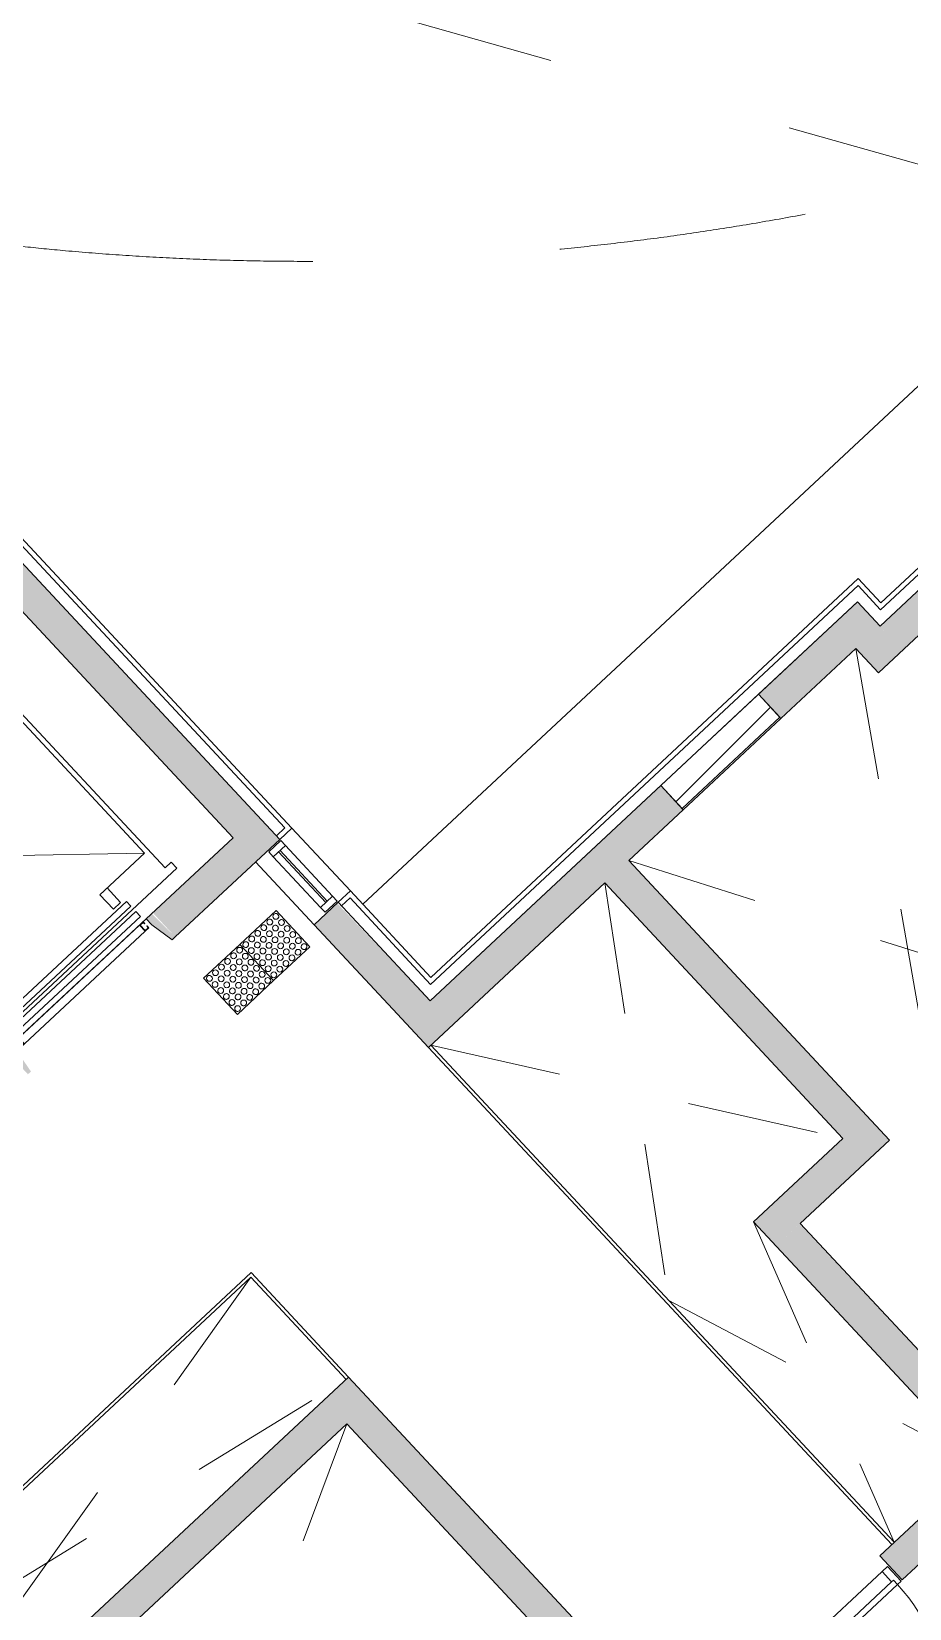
# Model space of a CAD drawing. Header units: millimetres. Extents: x -71377 to 516042, y -145869 to 441446.
# Drawn here: x 143378 to 148696, y 96635 to 106182 of the extents above; entities that cross this region are included whole.
import ezdxf

# ---------------------------------------------------------------- set-up
doc = ezdxf.new("R2010")
doc.units = ezdxf.units.MM
doc.header["$LTSCALE"] = 1000
for name, pattern in [('_점선_M_', [3, 1.5, -1.5]), ('_점선_S_', [1.6, 0.8, -0.8]), ('_점선_XS_', [1.15, 0.6, -0.55])]:
    doc.linetypes.add(name, pattern=pattern)
for name, color, linetype, lineweight in [('09_HID', 9, '_점선_M_', 5), ('A-door', 4, 'Continuous', 5), ('A-door-hdln', 8, 'Continuous', 5), ('A-ele-8', 8, 'Continuous', 5), ('A-fnsh', 5, 'Continuous', 5), ('A-furn-hdln', 8, '_점선_XS_', 5), ('A-glas', 5, 'Continuous', 5), ('A-glas-hdln', 8, 'Continuous', 5), ('A-hat', 251, 'Continuous', 5), ('A-insu', 251, 'Continuous', 5), ('A-wind', 4, 'Continuous', 5), ('A-wind-hdln', 8, 'Continuous', 5), ('A_bwall', 3, 'Continuous', 5), ('A_cwall', 2, 'Continuous', 5), ('A_fnsh-4', 4, 'Continuous', 5), ('AA_dash_M_', 7, '_점선_M_', 5), ('AA_오픈', 8, '_점선_S_', 5), ('AA_점형블럭', 8, 'Continuous', 5), ('elev', 4, 'Continuous', 5), ('조경라인_dwg', 8, 'Continuous', 5)]:
    doc.layers.add(name, color=color, linetype=linetype, lineweight=lineweight)

# ---------------------------------------------------------------- blocks, each defined once
blk = doc.blocks.new('EV_15인승 - EV_15인승_1060x2100-6900317-지반층 배치도')
at = {"layer": 'A-furn-hdln'}
for p, q in [((-1000, -100), (-1000, 100)), ((-700, -100), (-700, 100))]:
    blk.add_line(p, q, dxfattribs=at)
at = {"layer": 'elev'}
for p, q in [((-725, 1898), (975, 1898)), ((-725, 248), (-725, 1898)), ((945, 1868), (-695, 1868)), ((-695, 1868), (-695, 398)), ((945, 398), (-695, 1868)), ((-695, 398), (945, 1868)), ((945, 398), (945, 1868)), ((975, 1898), (975, 248)), ((-950, 1580), (-1100, 720)), ((-1100, 1580), (-950, 720)), ((-950, 1580), (-1100, 1580)), ((-1100, 1580), (-1100, 720)), ((-950, 720), (-950, 1580)), ((-1100, 720), (-950, 720)), ((-695, 398), (-325, 398)), ((-385, 278), (-385, 398)), ((-325, 398), (-325, 278)), ((575, 278), (575, 398)), ((575, 398), (945, 398)), ((635, 398), (635, 278)), ((-775, 198), (-775, 248)), ((-775, 248), (-725, 248)), ((1025, 198), (-775, 198)), ((-415, 259), (665, 259)), ((-415, 219), (-415, 259)), ((665, 219), (-415, 219)), ((-325, 278), (-385, 278)), ((635, 278), (575, 278)), ((665, 259), (665, 219)), ((975, 248), (1025, 248)), ((1025, 248), (1025, 198)), ((-1000, -100), (-700, 100)), ((-1000, 100), (-700, -100)), ((-415, 175), (665, 175)), ((-415, 135), (-415, 175)), ((665, 135), (-415, 135)), ((-375, 100), (-405, 100)), ((-405, 100), (-405, 85)), ((-402, 85), (-402, 97)), ((-402, 97), (-378, 97)), ((-378, 97), (-378, 53)), ((-375, 100), (625, 100)), ((-375, 50), (-375, 100)), ((655, 100), (625, 100)), ((625, 50), (625, 100)), ((628, 53), (628, 97)), ((628, 97), (652, 97)), ((652, 97), (652, 85)), ((655, 85), (655, 100)), ((665, 175), (665, 135)), ((-405, 85), (-402, 85)), ((-402, 65), (-405, 65)), ((-405, 65), (-405, 50)), ((-405, 50), (-375, 50)), ((-402, 53), (-402, 65)), ((-378, 53), (-402, 53)), ((-375, 50), (625, 50)), ((625, 50), (655, 50)), ((652, 53), (628, 53)), ((652, 85), (655, 85)), ((655, 65), (652, 65)), ((652, 65), (652, 53)), ((655, 50), (655, 65))]:
    blk.add_line(p, q, dxfattribs=at)
blk = doc.blocks.new('점자블럭_원형_개수_ - 점자블럭_원형_개수_-V7-지반층 배치도')
at = {"layer": 'AA_점형블럭'}
for p, q in [((300, 0), (0, 0)), ((0, 0), (0, -300)), ((300, -300), (300, 0)), ((600, 0), (300, 0)), ((300, 0), (300, -300)), ((600, -300), (600, 0)), ((0, -300), (300, -300)), ((300, -300), (600, -300))]:
    blk.add_line(p, q, dxfattribs=at)
for centre, start, end in [((25, -25), 0, 180), ((25, -25), 0, 180), ((25, -25), 120, 180), ((25, -25), 120, 180), ((25, -25), 180, 360), ((25, -25), 180, 0), ((25, -25), 180, 360), ((25, -25), 180, 0), ((25, -75), 0, 180), ((25, -75), 0, 180), ((25, -75), 0, 180), ((25, -75), 0, 180), ((25, -75), 180, 360), ((25, -75), 180, 0), ((25, -75), 180, 360), ((25, -75), 180, 0), ((25, -25), 15, 90), ((25, -25), 15, 90), ((75, -25), 0, 180), ((75, -25), 0, 180), ((75, -25), 0, 180), ((75, -25), 0, 180), ((75, -25), 180, 360), ((75, -25), 180, 0), ((75, -25), 180, 360), ((75, -25), 180, 0), ((75, -75), 0, 180), ((75, -75), 0, 180), ((75, -75), 0, 180), ((75, -75), 0, 180), ((75, -75), 180, 360), ((75, -75), 180, 0), ((75, -75), 180, 360), ((75, -75), 180, 0), ((125, -25), 0, 180), ((125, -25), 0, 180), ((125, -25), 0, 180), ((125, -25), 0, 180), ((125, -25), 180, 360), ((125, -25), 180, 0), ((125, -25), 180, 360), ((125, -25), 180, 0), ((125, -75), 0, 180), ((125, -75), 0, 180), ((125, -75), 0, 180), ((125, -75), 0, 180), ((125, -75), 180, 360), ((125, -75), 180, 0), ((125, -75), 180, 360), ((125, -75), 180, 0), ((175, -25), 0, 180), ((175, -25), 0, 180), ((175, -25), 180, 360), ((175, -25), 180, 360), ((175, -75), 0, 180), ((175, -75), 0, 180), ((175, -75), 0, 180), ((175, -75), 0, 180), ((175, -75), 180, 360), ((175, -75), 180, 0), ((175, -75), 180, 360), ((175, -75), 180, 0), ((175, -25), 0, 150), ((175, -25), 0, 150), ((175, -25), 210, 240), ((175, -25), 210, 240), ((175, -25), 300, 0), ((175, -25), 300, 0), ((225, -25), 0, 180), ((225, -25), 0, 180), ((225, -25), 180, 360), ((225, -25), 180, 360), ((225, -75), 0, 180), ((225, -75), 0, 180), ((225, -75), 0, 180), ((225, -75), 0, 180), ((225, -75), 180, 360), ((225, -75), 180, 0), ((225, -75), 180, 360), ((225, -75), 180, 0), ((225, -25), 0, 150), ((225, -25), 0, 150), ((225, -25), 210, 240), ((225, -25), 210, 240), ((225, -25), 300, 0), ((225, -25), 300, 0), ((275, -25), 0, 180), ((275, -25), 0, 180), ((275, -25), 180, 360), ((275, -25), 180, 360), ((275, -75), 0, 180), ((275, -75), 0, 180), ((275, -75), 0, 180), ((275, -75), 0, 180), ((275, -75), 180, 360), ((275, -75), 180, 0), ((275, -75), 180, 360), ((275, -75), 180, 0), ((275, -25), 0, 150), ((275, -25), 0, 150), ((275, -25), 210, 240), ((275, -25), 210, 240), ((275, -25), 300, 0), ((275, -25), 300, 0), ((325, -25), 0, 180), ((325, -25), 90, 180), ((325, -25), 0, 180), ((325, -25), 90, 180), ((325, -25), 180, 360), ((325, -25), 180, 345), ((325, -25), 180, 360), ((325, -25), 180, 345), ((325, -75), 0, 180), ((325, -75), 90, 180), ((325, -75), 0, 180), ((325, -75), 90, 180), ((325, -75), 180, 360), ((325, -75), 180, 345), ((325, -75), 180, 360), ((325, -75), 180, 345), ((325, -25), 30, 60), ((325, -25), 30, 60), ((325, -75), 30, 60), ((325, -75), 30, 60), ((375, -25), 0, 180), ((375, -25), 90, 180), ((375, -25), 0, 180), ((375, -25), 90, 180), ((375, -25), 180, 360), ((375, -25), 180, 345), ((375, -25), 180, 360), ((375, -25), 180, 345), ((375, -75), 0, 180), ((375, -75), 90, 180), ((375, -75), 0, 180), ((375, -75), 90, 180), ((375, -75), 180, 360), ((375, -75), 180, 345), ((375, -75), 180, 360), ((375, -75), 180, 345), ((375, -25), 30, 60), ((375, -25), 30, 60), ((375, -75), 30, 60), ((375, -75), 30, 60), ((425, -25), 0, 180), ((425, -25), 90, 180), ((425, -25), 0, 180), ((425, -25), 90, 180), ((425, -25), 180, 360), ((425, -25), 180, 345), ((425, -25), 180, 0), ((425, -25), 180, 345), ((425, -75), 0, 180), ((425, -75), 90, 180), ((425, -75), 0, 180), ((425, -75), 90, 180), ((425, -75), 180, 360), ((425, -75), 180, 345), ((425, -75), 180, 0), ((425, -75), 180, 345), ((425, -25), 30, 60), ((425, -25), 30, 60), ((425, -75), 30, 60), ((425, -75), 30, 60), ((475, -25), 0, 180), ((475, -25), 90, 180), ((475, -25), 0, 180), ((475, -25), 90, 180), ((475, -25), 180, 360), ((475, -25), 180, 345), ((475, -25), 180, 360), ((475, -25), 180, 345), ((475, -75), 0, 180), ((475, -75), 90, 180), ((475, -75), 0, 180), ((475, -75), 90, 180), ((475, -75), 180, 360), ((475, -75), 180, 345), ((475, -75), 180, 360), ((475, -75), 180, 345), ((475, -25), 30, 60), ((475, -25), 30, 60), ((475, -75), 30, 60), ((475, -75), 30, 60), ((525, -25), 0, 180), ((525, -25), 90, 180), ((525, -25), 0, 180), ((525, -25), 90, 180), ((525, -25), 180, 360), ((525, -25), 180, 345), ((525, -25), 180, 360), ((525, -25), 180, 345), ((525, -75), 0, 180), ((525, -75), 90, 180), ((525, -75), 0, 180), ((525, -75), 90, 180), ((525, -75), 180, 360), ((525, -75), 180, 345), ((525, -75), 180, 360), ((525, -75), 180, 345), ((525, -25), 30, 60), ((525, -25), 30, 60), ((525, -75), 30, 60), ((525, -75), 30, 60), ((575, -25), 0, 180), ((575, -25), 90, 180), ((575, -25), 0, 180), ((575, -25), 90, 180), ((575, -25), 180, 360), ((575, -25), 180, 345), ((575, -25), 180, 360), ((575, -25), 180, 345), ((575, -75), 0, 180), ((575, -75), 90, 180), ((575, -75), 0, 180), ((575, -75), 90, 180), ((575, -75), 180, 360), ((575, -75), 180, 345), ((575, -75), 180, 360), ((575, -75), 180, 345), ((575, -25), 30, 60), ((575, -25), 30, 60), ((575, -75), 30, 60), ((575, -75), 30, 60), ((25, -125), 0, 180), ((25, -125), 0, 180), ((25, -125), 0, 180), ((25, -125), 0, 180), ((25, -125), 180, 360), ((25, -125), 180, 0), ((25, -125), 180, 360), ((25, -125), 180, 0), ((25, -175), 0, 180), ((25, -175), 0, 180), ((25, -175), 135, 180), ((25, -175), 135, 180), ((25, -175), 180, 360), ((25, -175), 180, 315), ((25, -175), 180, 360), ((25, -175), 180, 315), ((25, -175), 30, 111.15644), ((25, -175), 30, 111.15644), ((75, -125), 0, 180), ((75, -125), 0, 180), ((75, -125), 0, 180), ((75, -125), 0, 180), ((75, -125), 180, 360), ((75, -125), 180, 0), ((75, -125), 180, 360), ((75, -125), 180, 0), ((75, -175), 0, 180), ((75, -175), 0, 180), ((75, -175), 0, 180), ((75, -175), 0, 180), ((75, -175), 180, 360), ((75, -175), 180, 0), ((75, -175), 180, 360), ((75, -175), 180, 0), ((125, -125), 0, 180), ((125, -125), 0, 180), ((125, -125), 0, 180), ((125, -125), 0, 180), ((125, -125), 180, 360), ((125, -125), 180, 0), ((125, -125), 180, 360), ((125, -125), 180, 0), ((125, -175), 0, 180), ((125, -175), 0, 180), ((125, -175), 0, 180), ((125, -175), 0, 180), ((125, -175), 180, 360), ((125, -175), 180, 0), ((125, -175), 180, 360), ((125, -175), 180, 0), ((175, -125), 0, 180), ((175, -125), 0, 180), ((175, -125), 0, 180), ((175, -125), 0, 180), ((175, -125), 180, 360), ((175, -125), 180, 0), ((175, -125), 180, 360), ((175, -125), 180, 0), ((175, -175), 0, 180), ((175, -175), 0, 180), ((175, -175), 0, 180), ((175, -175), 0, 180), ((175, -175), 180, 360), ((175, -175), 180, 0), ((175, -175), 180, 360), ((175, -175), 180, 0), ((225, -125), 0, 180), ((225, -125), 0, 180), ((225, -125), 0, 180), ((225, -125), 0, 180), ((225, -125), 180, 360), ((225, -125), 180, 0), ((225, -125), 180, 360), ((225, -125), 180, 0), ((225, -175), 0, 180), ((225, -175), 0, 180), ((225, -175), 0, 180), ((225, -175), 0, 180), ((225, -175), 180, 360), ((225, -175), 180, 0), ((225, -175), 180, 360), ((225, -175), 180, 0), ((275, -125), 0, 180), ((275, -125), 0, 180), ((275, -125), 0, 180), ((275, -125), 0, 180), ((275, -125), 180, 360), ((275, -125), 180, 0), ((275, -125), 180, 360), ((275, -125), 180, 0), ((275, -175), 0, 180), ((275, -175), 0, 180), ((275, -175), 0, 180), ((275, -175), 0, 180), ((275, -175), 180, 360), ((275, -175), 180, 0), ((275, -175), 180, 360), ((275, -175), 180, 360), ((325, -125), 0, 180), ((325, -125), 90, 180), ((325, -125), 0, 180), ((325, -125), 90, 180), ((325, -125), 180, 360), ((325, -125), 180, 345), ((325, -125), 180, 360), ((325, -125), 180, 345), ((325, -175), 0, 180), ((325, -175), 0, 180), ((325, -175), 0, 180), ((325, -175), 0, 180), ((325, -175), 180, 360), ((325, -175), 180, 360), ((325, -175), 180, 360), ((325, -175), 180, 0), ((325, -125), 30, 60), ((325, -125), 30, 60), ((375, -125), 0, 180), ((375, -125), 90, 180), ((375, -125), 0, 180), ((375, -125), 90, 180), ((375, -125), 180, 360), ((375, -125), 180, 345), ((375, -125), 180, 360), ((375, -125), 180, 345), ((375, -175), 0, 180), ((375, -175), 0, 180), ((375, -175), 0, 180), ((375, -175), 0, 180), ((375, -175), 180, 360), ((375, -175), 180, 0), ((375, -175), 180, 360), ((375, -175), 180, 360), ((375, -125), 30, 60), ((375, -125), 30, 60), ((425, -125), 0, 180), ((425, -125), 90, 180), ((425, -125), 0, 180), ((425, -125), 90, 180), ((425, -125), 180, 360), ((425, -125), 180, 345), ((425, -125), 180, 360), ((425, -125), 180, 345), ((425, -175), 0, 180), ((425, -175), 0, 180), ((425, -175), 0, 180), ((425, -175), 0, 180), ((425, -175), 180, 360), ((425, -175), 180, 0), ((425, -175), 180, 360), ((425, -175), 180, 0), ((425, -125), 30, 60), ((425, -125), 30, 60), ((475, -125), 0, 180), ((475, -125), 90, 180), ((475, -125), 0, 180), ((475, -125), 90, 180), ((475, -125), 180, 360), ((475, -125), 180, 345), ((475, -125), 180, 360), ((475, -125), 180, 345), ((475, -175), 0, 180), ((475, -175), 0, 180), ((475, -175), 0, 180), ((475, -175), 0, 180), ((475, -175), 180, 360), ((475, -175), 180, 0), ((475, -175), 180, 360), ((475, -175), 180, 0), ((475, -125), 30, 60), ((475, -125), 30, 60), ((525, -125), 0, 180), ((525, -125), 90, 180), ((525, -125), 0, 180), ((525, -125), 90, 180), ((525, -125), 180, 360), ((525, -125), 180, 345), ((525, -125), 180, 360), ((525, -125), 180, 345), ((525, -175), 0, 180), ((525, -175), 0, 180), ((525, -175), 0, 180), ((525, -175), 0, 180), ((525, -175), 180, 360), ((525, -175), 180, 0), ((525, -175), 180, 360), ((525, -175), 180, 0), ((525, -125), 30, 60), ((525, -125), 30, 60), ((575, -125), 0, 180), ((575, -125), 90, 180), ((575, -125), 0, 180), ((575, -125), 90, 180), ((575, -125), 180, 360), ((575, -125), 180, 345), ((575, -125), 180, 360), ((575, -125), 180, 345), ((575, -175), 0, 180), ((575, -175), 0, 180), ((575, -175), 0, 180), ((575, -175), 0, 180), ((575, -175), 180, 360), ((575, -175), 180, 360), ((575, -175), 180, 360), ((575, -175), 180, 360), ((575, -125), 30, 60), ((575, -125), 30, 60), ((25, -225), 0, 180), ((25, -225), 0, 180), ((25, -225), 135, 180), ((25, -225), 135, 180), ((25, -225), 180, 360), ((25, -225), 180, 315), ((25, -225), 180, 360), ((25, -225), 180, 315), ((25, -275), 0, 180), ((25, -275), 0, 180), ((25, -275), 135, 180), ((25, -275), 135, 180), ((25, -275), 180, 360), ((25, -275), 180, 315), ((25, -275), 180, 360), ((25, -275), 180, 315), ((25, -225), 30, 105), ((25, -225), 30, 105), ((25, -275), 30, 105), ((25, -275), 30, 105), ((75, -225), 0, 180), ((75, -225), 0, 180), ((75, -225), 0, 180), ((75, -225), 0, 180), ((75, -225), 180, 360), ((75, -225), 180, 0), ((75, -225), 180, 360), ((75, -225), 180, 360), ((75, -275), 0, 180), ((75, -275), 0, 180), ((75, -275), 0, 180), ((75, -275), 0, 180), ((75, -275), 180, 360), ((75, -275), 180, 0), ((75, -275), 180, 360), ((75, -275), 180, 360), ((125, -225), 0, 180), ((125, -225), 0, 180), ((125, -225), 0, 180), ((125, -225), 0, 180), ((125, -225), 180, 360), ((125, -225), 180, 0), ((125, -225), 180, 360), ((125, -225), 180, 0), ((125, -275), 0, 180), ((125, -275), 0, 180), ((125, -275), 0, 180), ((125, -275), 0, 180), ((125, -275), 180, 360), ((125, -275), 180, 0), ((125, -275), 180, 360), ((125, -275), 180, 0), ((175, -225), 0, 180), ((175, -225), 0, 180), ((175, -225), 0, 180), ((175, -225), 0, 180), ((175, -225), 180, 360), ((175, -225), 180, 360), ((175, -225), 180, 360), ((175, -225), 180, 0), ((175, -275), 0, 180), ((175, -275), 0, 180), ((175, -275), 0, 180), ((175, -275), 0, 180), ((175, -275), 180, 360), ((175, -275), 180, 0), ((175, -275), 180, 360), ((175, -275), 180, 0), ((225, -225), 0, 180), ((225, -225), 0, 180), ((225, -225), 0, 180), ((225, -225), 0, 180), ((225, -225), 180, 360), ((225, -225), 180, 0), ((225, -225), 180, 360), ((225, -225), 180, 0), ((225, -275), 0, 180), ((225, -275), 0, 180), ((225, -275), 0, 180), ((225, -275), 0, 180), ((225, -275), 180, 360), ((225, -275), 180, 0), ((225, -275), 180, 360), ((225, -275), 180, 0), ((275, -225), 0, 180), ((275, -225), 0, 180), ((275, -225), 0, 180), ((275, -225), 0, 180), ((275, -225), 180, 360), ((275, -225), 180, 0), ((275, -225), 180, 360), ((275, -225), 180, 0), ((275, -275), 0, 180), ((275, -275), 0, 180), ((275, -275), 0, 180), ((275, -275), 0, 180), ((275, -275), 180, 360), ((275, -275), 180, 0), ((275, -275), 180, 360), ((275, -275), 180, 360), ((325, -225), 0, 180), ((325, -225), 0, 180), ((325, -225), 0, 180), ((325, -225), 0, 180), ((325, -225), 180, 360), ((325, -225), 180, 0), ((325, -225), 180, 360), ((325, -225), 180, 0), ((325, -275), 0, 180), ((325, -275), 0, 180), ((325, -275), 0, 180), ((325, -275), 0, 180), ((325, -275), 180, 360), ((325, -275), 180, 360), ((325, -275), 180, 360), ((325, -275), 180, 0), ((375, -225), 0, 180), ((375, -225), 0, 180), ((375, -225), 0, 180), ((375, -225), 0, 180), ((375, -225), 180, 360), ((375, -225), 180, 360), ((375, -225), 180, 360), ((375, -225), 180, 0), ((375, -275), 0, 180), ((375, -275), 0, 180), ((375, -275), 0, 180), ((375, -275), 0, 180), ((375, -275), 180, 360), ((375, -275), 180, 0), ((375, -275), 180, 360), ((375, -275), 180, 0), ((425, -225), 0, 180), ((425, -225), 0, 180), ((425, -225), 0, 180), ((425, -225), 0, 180), ((425, -225), 180, 360), ((425, -225), 180, 0), ((425, -225), 180, 360), ((425, -225), 180, 0), ((425, -275), 0, 180), ((425, -275), 0, 180), ((425, -275), 0, 180), ((425, -275), 0, 180), ((425, -275), 180, 360), ((425, -275), 180, 0), ((425, -275), 180, 360), ((425, -275), 180, 0), ((475, -225), 0, 180), ((475, -225), 0, 180), ((475, -225), 0, 180), ((475, -225), 0, 180), ((475, -225), 180, 360), ((475, -225), 180, 360), ((475, -225), 180, 360), ((475, -225), 180, 0), ((475, -275), 0, 180), ((475, -275), 0, 180), ((475, -275), 0, 180), ((475, -275), 0, 180), ((475, -275), 180, 360), ((475, -275), 180, 0), ((475, -275), 180, 360), ((475, -275), 180, 0), ((525, -225), 0, 180), ((525, -225), 0, 180), ((525, -225), 0, 180), ((525, -225), 0, 180), ((525, -225), 180, 360), ((525, -225), 180, 0), ((525, -225), 180, 360), ((525, -225), 180, 0), ((525, -275), 0, 180), ((525, -275), 0, 180), ((525, -275), 0, 180), ((525, -275), 0, 180), ((525, -275), 180, 360), ((525, -275), 180, 360), ((525, -275), 180, 360), ((525, -275), 180, 360), ((575, -225), 0, 180), ((575, -225), 0, 180), ((575, -225), 0, 180), ((575, -225), 0, 180), ((575, -225), 180, 360), ((575, -225), 180, 0), ((575, -225), 180, 360), ((575, -225), 180, 0), ((575, -275), 0, 180), ((575, -275), 0, 180), ((575, -275), 0, 180), ((575, -275), 0, 180), ((575, -275), 180, 360), ((575, -275), 180, 0), ((575, -275), 180, 360), ((575, -275), 180, 360)]:
    blk.add_arc(centre, 17.5, start, end, dxfattribs=at)
blk = doc.blocks.new('외여닫이문 - __A_FSD_11x21_씰FL_20_원형__ELEV홀-7572531-지반층 배치도')
at = {"layer": 'A-door'}
for p, q in [((485, 100), (485, 1140)), ((485, 1140), (520, 1140)), ((520, 100), (520, 1140)), ((-520, 100), (-550, 100)), ((-550, 100), (-550, -20)), ((-520, 65), (-520, 100)), ((485, 100), (520, 100)), ((520, 100), (520, 65)), ((550, 100), (520, 100)), ((550, -20), (550, 100)), ((-505, 65), (-520, 65)), ((-505, -20), (-505, 65)), ((520, 65), (505, 65)), ((505, 65), (505, -20)), ((-550, -20), (-505, -20)), ((505, -20), (550, -20))]:
    blk.add_line(p, q, dxfattribs=at)
at = {"layer": 'A-door-hdln'}
for p, q in [((520, 100), (-520, 100)), ((505, 65), (-505, 65)), ((505, -20), (-505, -20))]:
    blk.add_line(p, q, dxfattribs=at)
blk.add_arc((520, 100), 1040, 90, 180, dxfattribs=at)
blk = doc.blocks.new('고정창 - _A_AW_5x9_8-8092948-지반층 배치도')
at = {"layer": 'A-glas'}
for p, q in [((210, 56), (-210, 56)), ((-210, 56), (-210, 44)), ((-210, 44), (210, 44)), ((210, 44), (210, 56))]:
    blk.add_line(p, q, dxfattribs=at)
at = {"layer": 'A-wind'}
for p, q in [((-210, 100), (-250, 100)), ((-250, 100), (-250, 0)), ((-210, 0), (-210, 100)), ((210, 100), (210, 0)), ((250, 100), (210, 100)), ((250, 0), (250, 100)), ((-250, 0), (-210, 0)), ((210, 0), (250, 0))]:
    blk.add_line(p, q, dxfattribs=at)
at = {"layer": 'A-wind-hdln'}
for p, q in [((210, 100), (-210, 100)), ((-210, 0), (210, 0))]:
    blk.add_line(p, q, dxfattribs=at)
blk = doc.blocks.new('외여닫이문 - __A_FSD_11x21_씰FL_20_원형__계단실-7570922-지반층 배치도')
at = {"layer": 'A-door'}
for p, q in [((485, 100), (485, 1140)), ((485, 1140), (520, 1140)), ((520, 100), (520, 1140)), ((-520, 100), (-550, 100)), ((-550, 100), (-550, -20)), ((-520, 65), (-520, 100)), ((485, 100), (520, 100)), ((520, 100), (520, 65)), ((550, 100), (520, 100)), ((550, -20), (550, 100)), ((-505, 65), (-520, 65)), ((-505, -20), (-505, 65)), ((520, 65), (505, 65)), ((505, 65), (505, -20)), ((-550, -20), (-505, -20)), ((505, -20), (550, -20))]:
    blk.add_line(p, q, dxfattribs=at)
at = {"layer": 'A-door-hdln'}
for p, q in [((520, 100), (-520, 100)), ((505, 65), (-505, 65)), ((505, -20), (-505, -20))]:
    blk.add_line(p, q, dxfattribs=at)
blk.add_arc((520, 100), 1040, 90, 180, dxfattribs=at)
blk = doc.blocks.new('조경라인_dwg-6847807-지반층 배치도')
at = {"layer": '09_HID'}
for centre, radius, start, end in [((144713.2, 117526.6), 12721.9, 192.10936, 264.90461), ((145028.6, 121064.5), 16273.8, 264.90461, 301.43104)]:
    blk.add_arc(centre, radius, start, end, dxfattribs=at)

msp = doc.modelspace()

# ---------------------------------------------------------------- hatches: boundary and pattern name
at = {"layer": 'A-hat'}
for points in [[(148653.7, 102436.4), (149915.3, 103612.8), (149778.9, 103759.1), (148517.3, 102582.7), (148584.4, 102510.7)], [(144735.2, 101154.6), (144881.4, 101291), (143176.4, 103119.4), (143030.2, 102983), (144608, 101291)], [(148507.4, 102300), (148653.7, 102436.4), (148380.9, 102728.9), (148234.6, 102592.5), (148380.9, 102435.7)], [(147917.6, 102023.4), (148371, 102446.3), (148234.6, 102592.5), (147781.2, 102169.7)], [(146996.1, 101164.1), (147325.2, 101471), (147188.8, 101617.3), (146859.7, 101310.4)], [(144112.4, 100847.3), (144248.8, 100701.1), (144735.2, 101154.6), (144598.8, 101300.9)], [(145928.3, 100168.4), (146996.1, 101164.1), (146859.7, 101310.4), (145791.9, 100314.6)], [(148428.6, 99334.6), (148574.9, 99471), (146996.1, 101164.1), (146849.8, 101027.7), (148301.4, 99471)], [(145567.2, 100262.4), (145713.5, 100398.8), (145229.3, 100904.3), (145089.8, 100774.3), (145487.7, 100347.6)], [(145782, 100032), (145928.3, 100168.4), (145713.5, 100398.8), (145567.2, 100262.4), (145769.3, 100045.6)], [(147887.4, 98829.9), (148428.6, 99334.6), (148292.2, 99480.9), (147751, 98976.2), (147760.2, 98966.3)], [(149251.4, 97367.2), (149397.7, 97503.6), (148029.9, 98962.7), (147887.4, 98829.9), (149186.3, 97437.1)], [(147187.9, 95716.4), (147334.2, 95852.8), (145298.4, 98035.9), (145152.1, 97899.5), (147060.7, 95852.8)], [(142363.1, 95025.3), (145288.5, 97753.2), (145152.1, 97899.5), (142226.7, 95171.5), (142352.9, 95036.2)], [(148651.7, 96808), (149251.4, 97367.2), (149115, 97513.5), (148515.3, 96954.3), (148603.1, 96860.1)]]:
    msp.add_hatch(color=256, dxfattribs=at).paths.add_polyline_path(points)
h = msp.add_hatch(dxfattribs=at)
h.set_pattern_fill('FP_12', color=256, scale=1000, style=0, pattern_type=2)
h.set_pattern_definition([(45, (165969.5, 243949.9), (-353.5534, 353.5534), [])])
h.paths.add_polyline_path([(147188.8, 101617.3), (147318.4, 101478.3), (147910.8, 102030.7), (147781.2, 102169.7)])
h = msp.add_hatch(color=256, dxfattribs=at)
h.paths.add_polyline_path([(143356.6, 99869), (143374.8, 99886.1), (143260.4, 100052.8), (143220.2, 100015.3), (143294.5, 99935.6)])
h.paths.add_polyline_path([(144230.5, 100684), (144248.8, 100701.1), (144106.3, 100841.6), (144072.2, 100809.8), (144112.4, 100768.9), (144206.8, 100701.1)])

# ---------------------------------------------------------------- linework, layer by layer
at = {"layer": 'A-ele-8'}
for p, q in [((144954.6, 101359.2), (145309.2, 100978.9)), ((145089.8, 100774.3), (144735.2, 101154.6))]:
    msp.add_line(p, q, dxfattribs=at)
at = {"layer": 'A-fnsh'}
for p, q in [((154884.5, 109757.6), (145384.2, 100898.4)), ((147917.6, 102023.4), (147325.2, 101471)), ((144072.2, 100809.8), (143260.4, 100052.8)), ((148588.5, 97022.5), (145782, 100032)), ((144708.5, 98668.5), (145298.4, 98035.9))]:
    msp.add_line(p, q, dxfattribs=at)
at = {"layer": 'A-insu'}
for p, q in [((148517.3, 102582.7), (149756.9, 103738.6)), ((145791.9, 100314.6), (148380.9, 102728.9))]:
    msp.add_line(p, q, dxfattribs=at)
at = {"layer": 'A_bwall'}
for p, q in [((147781.2, 102169.7), (147188.8, 101617.3)), ((147910.8, 102030.7), (147781.2, 102169.7)), ((147318.4, 101478.3), (147910.8, 102030.7)), ((147188.8, 101617.3), (147318.4, 101478.3))]:
    msp.add_line(p, q, dxfattribs=at)
at = {"layer": 'A_cwall'}
for p, q in [((149778.9, 103759.1), (148517.3, 102582.7)), ((144881.4, 101291), (143040, 103265.7)), ((143030.2, 102983), (144598.8, 101300.9)), ((148380.9, 102728.9), (147781.2, 102169.7)), ((148517.3, 102582.7), (148380.9, 102728.9)), ((148876.8, 102644.4), (148507.4, 102300)), ((147917.6, 102023.4), (148371, 102446.3)), ((148371, 102446.3), (148507.4, 102300)), ((147781.2, 102169.7), (147917.6, 102023.4)), ((147188.8, 101617.3), (146859.7, 101310.4)), ((147325.2, 101471), (147188.8, 101617.3)), ((146996.1, 101164.1), (147325.2, 101471)), ((144598.8, 101300.9), (144072.2, 100809.8)), ((146859.7, 101310.4), (145791.9, 100314.6)), ((144248.8, 100701.1), (144881.4, 101291)), ((148574.9, 99471), (146996.1, 101164.1)), ((146849.8, 101027.7), (145782, 100032)), ((146849.8, 101027.7), (148292.2, 99480.9)), ((145236.1, 100910.7), (145089.8, 100774.3)), ((145236.1, 100910.7), (145791.9, 100314.6)), ((144072.2, 100809.8), (144106.3, 100773.3)), ((144106.3, 100773.3), (144230.5, 100684)), ((145089.8, 100774.3), (145567.2, 100262.4)), ((144230.5, 100684), (144248.8, 100701.1)), ((145791.9, 100314.6), (145713.5, 100398.8)), ((145567.2, 100262.4), (145782, 100032)), ((148292.2, 99480.9), (147751, 98976.2)), ((148033.7, 98966.3), (148574.9, 99471)), ((147751, 98976.2), (149115, 97513.5)), ((149397.7, 97503.6), (148033.7, 98966.3)), ((142226.7, 95171.5), (145298.4, 98035.9)), ((147334.2, 95852.8), (145298.4, 98035.9)), ((142509.4, 95161.7), (145288.5, 97753.2)), ((145288.5, 97753.2), (147187.9, 95716.4)), ((149115, 97513.5), (148515.3, 96954.3)), ((148651.7, 96808), (149397.7, 97503.6)), ((148515.3, 96954.3), (148651.7, 96808))]:
    msp.add_line(p, q, dxfattribs=at)
at = {"layer": 'A_fnsh-4'}
for p, q in [((149709.2, 103789.8), (148520.8, 102681.6)), ((149710.7, 103832.2), (148522.2, 102724)), ((144912.2, 101360.7), (143077.6, 103328)), ((144954.6, 101359.2), (143079.1, 103370.4)), ((148384.4, 102827.9), (145795.4, 100413.6)), ((148385.8, 102870.3), (145796.8, 100456)), ((148520.8, 102681.6), (148384.4, 102827.9)), ((148522.2, 102724), (148385.8, 102870.3)), ((144861, 101312.9), (144912.2, 101360.7)), ((144881.4, 101291), (144954.6, 101359.2)), ((145309.2, 100978.9), (145236.1, 100910.7)), ((145307.7, 100936.5), (145256.5, 100888.8)), ((145795.4, 100413.6), (145307.7, 100936.5)), ((145796.8, 100456), (145309.2, 100978.9)), ((145782, 100032), (148588.5, 97022.5)), ((148603.1, 97036.1), (145796.7, 100045.6)), ((144708.5, 98668.5), (139102.7, 93441)), ((141665.1, 95803.2), (144707.5, 98640.3)), ((144707.5, 98640.3), (145283.8, 98022.3))]:
    msp.add_line(p, q, dxfattribs=at)
at = {"layer": 'AA_dash_M_'}
msp.add_line((98889.1, 119466.8), (269876.4, 71153.6), dxfattribs=at)
at = {"layer": 'AA_오픈'}
for p, q in [((148371, 102446.3), (149186.3, 97730.3)), ((146996.1, 101164.1), (151376.7, 99772.9)), ((146849.8, 101027.7), (147239.1, 98498.8)), ((145796.7, 100045.6), (148292.2, 99480.9)), ((147751, 98976.2), (148603.1, 97036.1)), ((144707.5, 98640.3), (142241.4, 95185.2)), ((147239.1, 98498.8), (149115, 97513.5)), ((141665.1, 95803.2), (145283.8, 98022.3)), ((143903.3, 94048.1), (145288.5, 97753.2))]:
    msp.add_line(p, q, dxfattribs=at)

# ---------------------------------------------------------------- block references
at = {"layer": 'A-door-hdln'}
for name, p, rotation in [('외여닫이문 - __A_FSD_11x21_씰FL_20_원형__계단실-7570922-지반층 배치도', (142487.4, 98785), 223.0000012484756), ('외여닫이문 - __A_FSD_11x21_씰FL_20_원형__ELEV홀-7572531-지반층 배치도', (148174, 96499.2), 223.0000012484763)]:
    msp.add_blockref(name, p, dxfattribs=dict(at, rotation=rotation))
at = {"layer": 'A-glas-hdln', "rotation": 313.0000012484763}
msp.add_blockref('고정창 - _A_AW_5x9_8-8092948-지반층 배치도', (144985.6, 101032.7), dxfattribs=at)
at = {"layer": 'AA_점형블럭', "rotation": 43.00000124847605}
msp.add_blockref('점자블럭_원형_개수_ - 점자블럭_원형_개수_-V7-지반층 배치도', (144420.5, 100451), dxfattribs=at)
at = {"layer": 'elev', "rotation": 43.00000124847651}
msp.add_blockref('EV_15인승 - EV_15인승_1060x2100-6900317-지반층 배치도', (143643.1, 100272.9), dxfattribs=at)
at = {"layer": '조경라인_dwg', "rotation": 8.537736462515947e-07}
msp.add_blockref('조경라인_dwg-6847807-지반층 배치도', (0, 0), dxfattribs=at)

doc.saveas('drawing.dxf')
